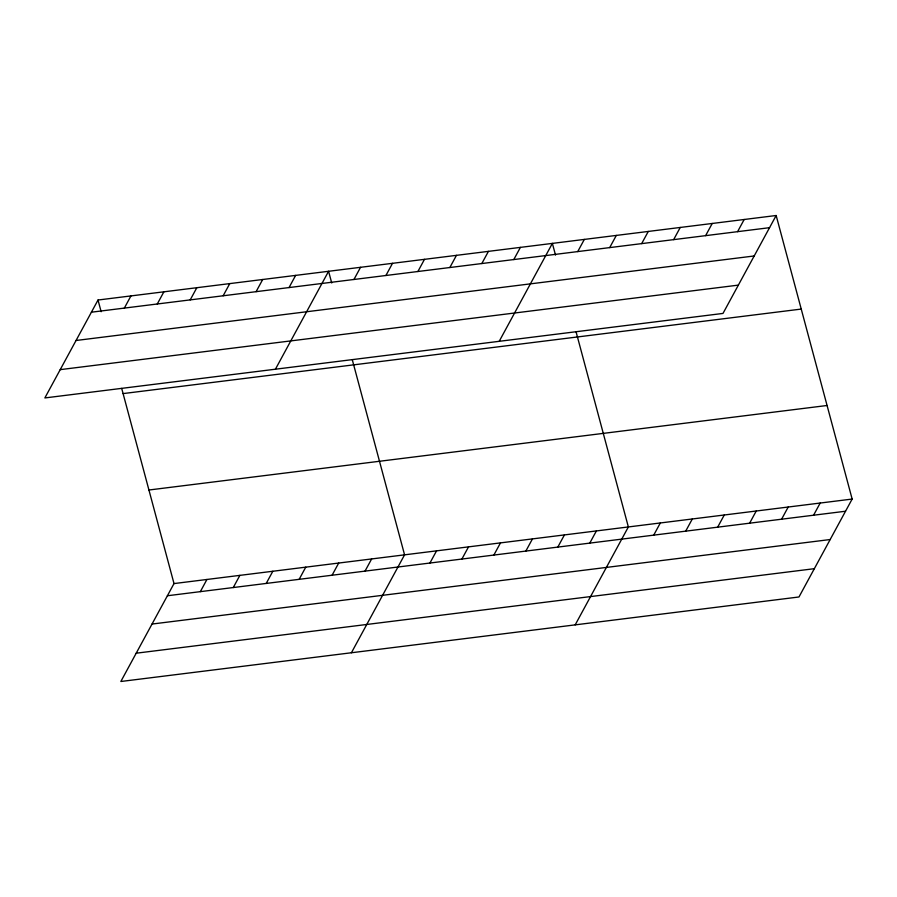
<?xml version="1.0" encoding="UTF-8"?>
<svg xmlns="http://www.w3.org/2000/svg" width="897" height="897" viewBox="0 0 897 897"><rect width="100%" height="100%" fill="white"/><g stroke="black" fill="none" stroke-linecap="round" stroke-linejoin="round"><path stroke-width="1.35" d="M98.02 300.024L44.85 397.943L722.993 313.423L776.163 215.504L98.02 300.024L101.148 311.719M124.347 308.086L130.951 295.909M157.278 303.982L163.893 291.805M190.22 299.878L196.835 287.702M223.162 295.775L229.767 283.598M256.094 291.671L262.709 279.494M289.036 287.567L295.651 275.39M275.424 369.205L328.582 271.286L331.722 282.981M121.7 388.401L174.007 583.577L120.837 681.496L798.98 596.976L852.15 499.057L776.163 215.504M353.945 279.472L360.56 267.295M200.334 591.65L206.938 579.473M385.912 275.491L392.527 263.314M233.265 587.546L239.88 575.369M417.89 271.511L424.494 259.334M266.207 583.442L272.823 571.266M449.857 267.519L456.461 255.342M299.15 579.339L305.754 567.162M481.824 263.539L488.439 251.362M332.081 575.235L338.696 563.058M513.79 259.558L520.406 247.381M365.023 571.12L371.638 558.943M499.214 341.308L552.373 243.39L555.512 255.084M351.411 652.758L404.569 554.839L352.274 359.663M577.735 251.586L584.339 239.409M429.932 563.036L436.547 550.859M609.702 247.594L616.317 235.418M461.899 559.055L468.514 546.878M641.669 243.614L648.284 231.437M493.866 555.064L500.481 542.887M673.647 239.634L680.251 227.457M525.844 551.083L532.448 538.906M705.614 235.642L712.229 223.465M557.811 547.103L564.426 534.926M737.581 231.661L744.196 219.485M589.778 543.111L596.393 530.934M575.19 624.873L628.36 526.954L576.053 331.767M653.722 535.139L660.327 522.962M685.689 531.159L692.305 518.982M717.656 527.178L724.271 515.001M749.634 523.186L756.238 511.01M781.601 519.206L788.205 507.029M813.568 515.226L820.183 503.049M91.404 312.201L769.548 227.681M76.043 340.49L754.186 255.97M60.211 369.642L738.366 285.123M123.091 393.592L801.234 309.073M148.924 490.009L827.079 405.489M174.007 583.577L852.15 499.057M167.391 595.754L845.535 511.234M152.03 624.054L830.173 539.534M136.198 653.207L814.341 568.687"/></g></svg>
